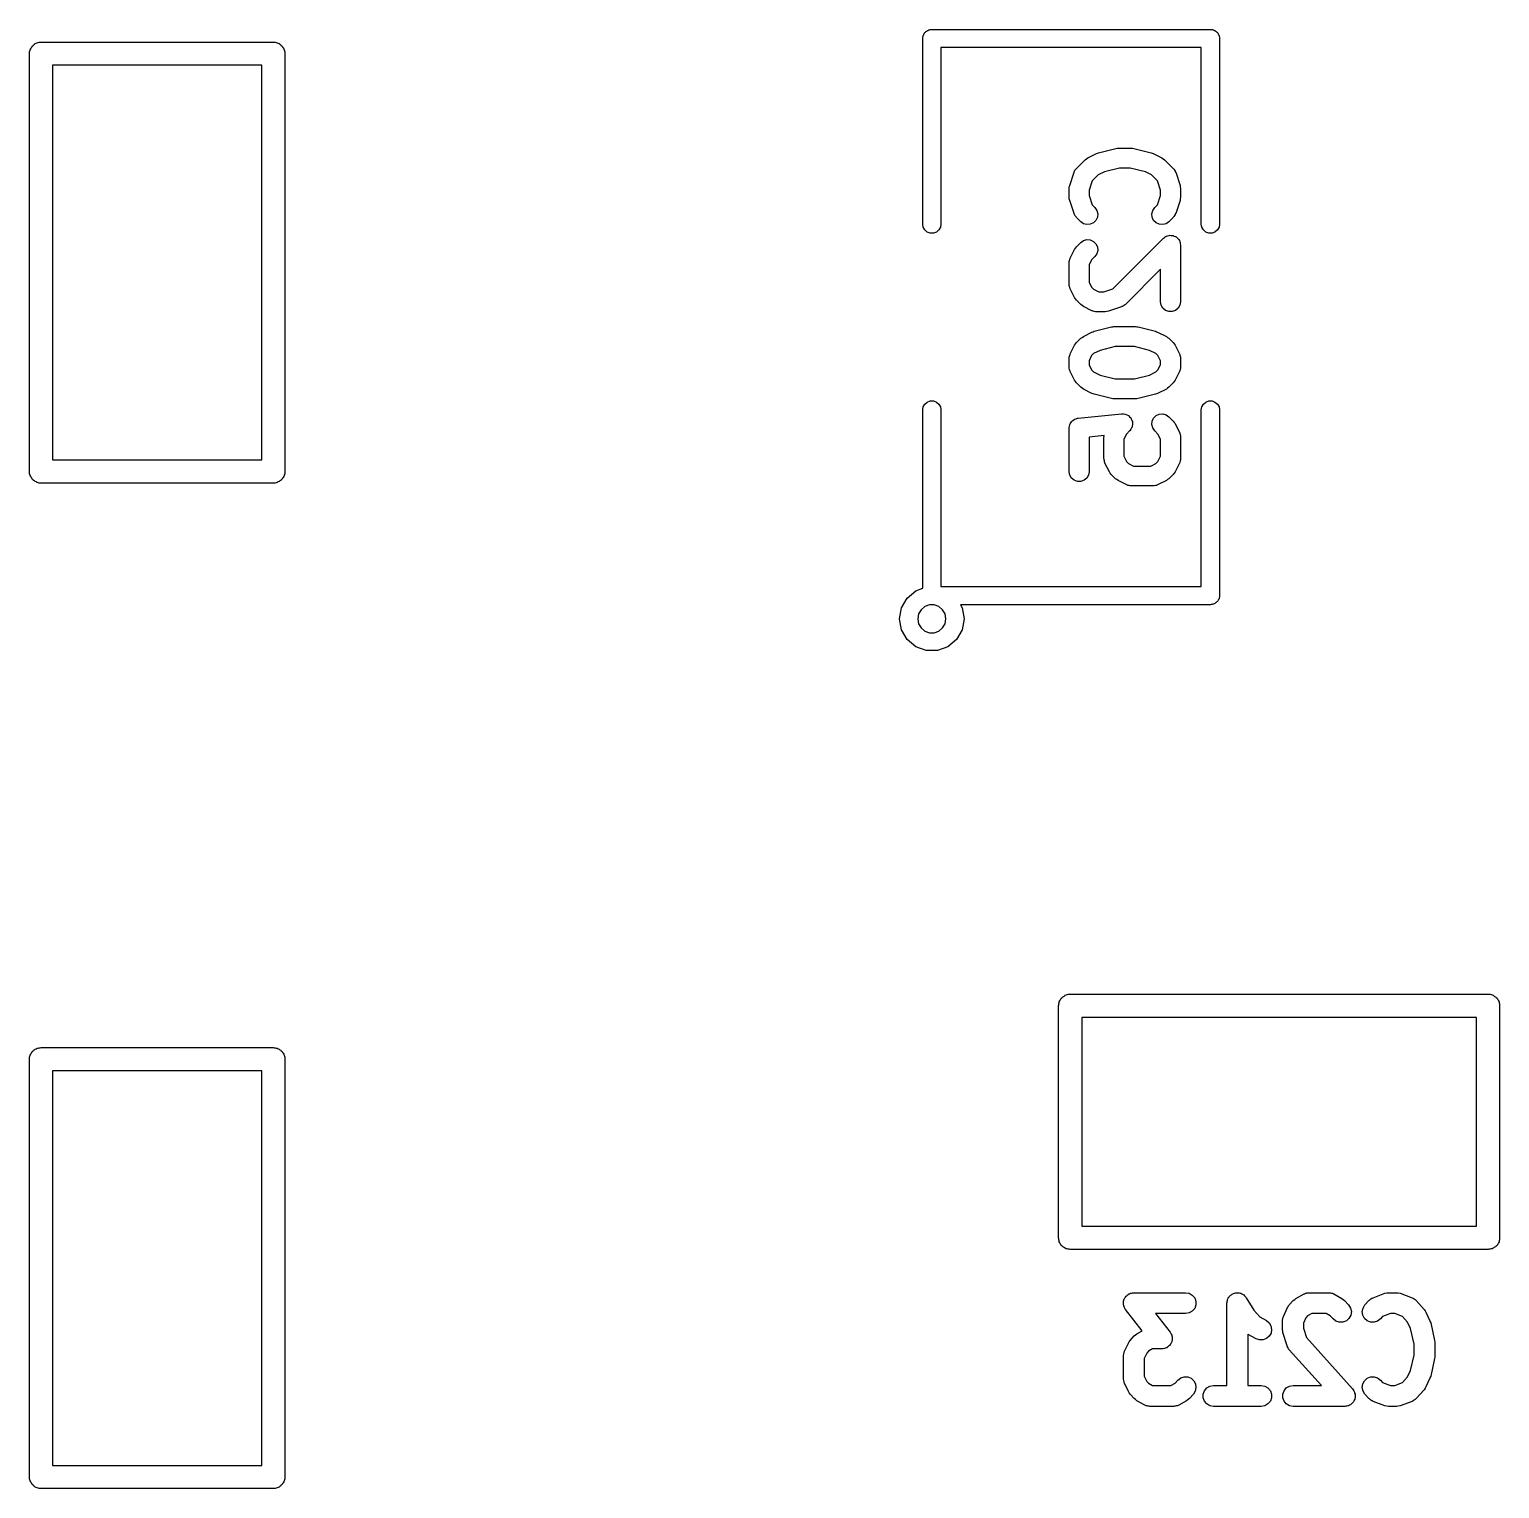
# Model space of a CAD drawing. Extents: x 103 to 139.4, y -103.3 to -91.2.
# Drawn here: x 109.8 to 117.84, y -99.21 to -91.22 of the extents above; entities that cross this region are included whole.
import ezdxf

# ---------------------------------------------------------------- set-up
doc = ezdxf.new("R2010")
doc.units = 0
doc.header["$MEASUREMENT"] = 0
doc.layers.add('BLACK', color=7, linetype='CONTINUOUS')

msp = doc.modelspace()

# ---------------------------------------------------------------- linework, layer by layer
at = {"layer": 'Black'}
for p, q in [((114.688, -91.2735), (114.689, -91.2692)), ((114.688, -92.2895), (114.688, -91.2735)), ((114.689, -91.2649), (114.691, -91.2608)), ((114.689, -91.2692), (114.689, -91.2649)), ((114.691, -91.2566), (114.694, -91.2528)), ((114.691, -91.2608), (114.691, -91.2566)), ((114.694, -91.2528), (114.695, -91.2487)), ((114.695, -91.2487), (114.698, -91.2454)), ((114.698, -91.2454), (114.7, -91.2417)), ((114.7, -91.2417), (114.703, -91.2389)), ((114.703, -91.2389), (114.706, -91.2356)), ((114.706, -91.2356), (114.71, -91.2334)), ((114.71, -91.2334), (114.713, -91.2306)), ((114.713, -91.2306), (114.717, -91.2291)), ((114.717, -91.2291), (114.721, -91.227)), ((114.721, -91.227), (114.725, -91.2262)), ((114.725, -91.2262), (114.729, -91.2247)), ((114.729, -91.2247), (114.734, -91.2247)), ((114.734, -91.2247), (114.738, -91.224)), ((114.738, -91.224), (116.262, -91.224)), ((116.262, -91.224), (116.266, -91.2247)), ((116.266, -91.2247), (116.271, -91.2247)), ((116.271, -91.2247), (116.275, -91.2262)), ((116.275, -91.2262), (116.279, -91.227)), ((116.279, -91.227), (116.283, -91.2291)), ((116.283, -91.2291), (116.287, -91.2306)), ((116.287, -91.2306), (116.29, -91.2334)), ((116.29, -91.2334), (116.294, -91.2356)), ((116.294, -91.2356), (116.297, -91.2389)), ((116.297, -91.2389), (116.3, -91.2417)), ((116.3, -91.2417), (116.302, -91.2454)), ((116.302, -91.2454), (116.305, -91.2487)), ((116.305, -91.2487), (116.306, -91.2528)), ((116.306, -91.2528), (116.309, -91.2566)), ((116.309, -91.2566), (116.309, -91.2608)), ((116.309, -91.2608), (116.311, -91.2649)), ((116.311, -91.2649), (116.311, -91.2692)), ((116.311, -91.2692), (116.312, -91.2735)), ((116.312, -91.2735), (116.312, -92.2895)), ((109.801, -91.357), (109.802, -91.3515)), ((109.801, -93.643), (109.801, -91.357)), ((109.802, -91.346), (109.804, -91.3408)), ((109.802, -91.3515), (109.802, -91.346)), ((109.804, -91.3408), (109.805, -91.3353)), ((109.805, -91.3353), (109.808, -91.3305)), ((109.808, -91.3305), (109.81, -91.3252)), ((109.81, -91.3252), (109.814, -91.321)), ((109.814, -91.321), (109.816, -91.3162)), ((109.816, -91.3162), (109.821, -91.3126)), ((109.821, -91.3126), (109.824, -91.3084)), ((109.824, -91.3084), (109.829, -91.3056)), ((109.829, -91.3056), (109.833, -91.302)), ((109.833, -91.302), (109.838, -91.3001)), ((109.838, -91.3001), (109.843, -91.2973)), ((109.843, -91.2973), (109.849, -91.2964)), ((109.849, -91.2964), (109.854, -91.2945)), ((109.854, -91.2945), (109.86, -91.2945)), ((109.86, -91.2945), (109.865, -91.2935)), ((109.865, -91.2935), (111.135, -91.2935)), ((111.135, -91.2935), (111.14, -91.2945)), ((111.14, -91.2945), (111.146, -91.2945)), ((111.146, -91.2945), (111.151, -91.2964)), ((111.151, -91.2964), (111.157, -91.2973)), ((111.157, -91.2973), (111.162, -91.3001)), ((111.162, -91.3001), (111.167, -91.302)), ((111.167, -91.302), (111.171, -91.3056)), ((111.171, -91.3056), (111.176, -91.3084)), ((111.176, -91.3084), (111.179, -91.3126)), ((111.179, -91.3126), (111.184, -91.3162)), ((111.184, -91.3162), (111.186, -91.321)), ((111.186, -91.321), (111.19, -91.3252)), ((111.19, -91.3252), (111.192, -91.3305)), ((111.192, -91.3305), (111.195, -91.3353)), ((111.195, -91.3353), (111.196, -91.3408)), ((111.196, -91.3408), (111.198, -91.346)), ((111.198, -91.346), (111.198, -91.3515)), ((111.198, -91.3515), (111.198, -91.357)), ((111.198, -91.357), (111.198, -93.643)), ((116.212, -91.323), (114.788, -91.323)), ((114.788, -91.323), (114.788, -92.2895)), ((116.212, -92.2895), (116.212, -91.323)), ((109.928, -91.4205), (109.928, -93.5795)), ((111.072, -91.4205), (109.928, -91.4205)), ((111.072, -93.5795), (111.072, -91.4205)), ((115.584, -91.9318), (115.591, -91.9266)), ((115.591, -91.9266), (115.638, -91.9028)), ((115.638, -91.9028), (115.644, -91.9011)), ((115.644, -91.9011), (115.649, -91.8986)), ((115.649, -91.8986), (115.745, -91.8748)), ((115.745, -91.8748), (115.751, -91.8743)), ((115.751, -91.8743), (115.758, -91.8732)), ((115.758, -91.8732), (115.829, -91.8732)), ((115.829, -91.8732), (115.836, -91.8743)), ((115.836, -91.8743), (115.843, -91.8748)), ((115.843, -91.8748), (115.938, -91.8986)), ((115.938, -91.8986), (115.943, -91.9011)), ((115.943, -91.9011), (115.949, -91.9028)), ((115.949, -91.9028), (115.997, -91.9266)), ((115.997, -91.9266), (116.004, -91.9318)), ((115.492, -92.0773), (115.516, -92.0058)), ((115.516, -92.0058), (115.517, -92.0031)), ((115.517, -92.0031), (115.518, -92)), ((115.518, -92), (115.521, -91.9948)), ((115.521, -91.9948), (115.525, -91.9892)), ((115.525, -91.9892), (115.527, -91.9871)), ((115.527, -91.9871), (115.529, -91.9845)), ((115.529, -91.9845), (115.576, -91.9368)), ((115.576, -91.9368), (115.584, -91.9318)), ((115.682, -92.0031), (115.647, -92.0203)), ((115.765, -91.9824), (115.682, -92.0031)), ((115.823, -91.9824), (115.765, -91.9824)), ((115.906, -92.0031), (115.823, -91.9824)), ((115.94, -92.0203), (115.906, -92.0031)), ((116.004, -91.9318), (116.011, -91.9368)), ((116.011, -91.9368), (116.059, -91.9845)), ((116.059, -91.9845), (116.06, -91.9871)), ((116.06, -91.9871), (116.063, -91.9892)), ((116.063, -91.9892), (116.066, -91.9948)), ((116.066, -91.9948), (116.07, -92)), ((116.07, -92), (116.07, -92.0031)), ((116.07, -92.0031), (116.072, -92.0058)), ((116.072, -92.0058), (116.096, -92.0773)), ((115.489, -92.0946), (115.49, -92.086)), ((115.49, -92.086), (115.492, -92.0773)), ((115.615, -92.0526), (115.598, -92.1034)), ((115.647, -92.0203), (115.615, -92.0526)), ((115.972, -92.0526), (115.94, -92.0203)), ((115.989, -92.1034), (115.972, -92.0526)), ((116.096, -92.0773), (116.097, -92.086)), ((116.097, -92.086), (116.098, -92.0946)), ((115.489, -92.1422), (115.489, -92.0946)), ((115.49, -92.1508), (115.489, -92.1422)), ((115.492, -92.1595), (115.49, -92.1508)), ((115.516, -92.231), (115.492, -92.1595)), ((115.598, -92.1034), (115.598, -92.1334)), ((115.598, -92.1334), (115.615, -92.1842)), ((115.972, -92.1842), (115.989, -92.1334)), ((115.989, -92.1334), (115.989, -92.1034)), ((116.096, -92.1595), (116.072, -92.231)), ((116.097, -92.1509), (116.096, -92.1595)), ((116.098, -92.1422), (116.097, -92.1509)), ((116.098, -92.0946), (116.098, -92.1422)), ((115.517, -92.2338), (115.516, -92.231)), ((115.518, -92.2368), (115.517, -92.2338)), ((115.521, -92.242), (115.518, -92.2368)), ((115.525, -92.2477), (115.521, -92.242)), ((115.527, -92.2498), (115.525, -92.2477)), ((115.529, -92.2523), (115.527, -92.2498)), ((115.553, -92.2762), (115.529, -92.2523)), ((115.615, -92.1842), (115.63, -92.1989)), ((115.63, -92.1989), (115.641, -92.2145)), ((115.644, -92.2517), (115.636, -92.2689)), ((115.641, -92.2145), (115.646, -92.2328)), ((115.646, -92.2328), (115.644, -92.2517)), ((115.942, -92.2328), (115.947, -92.2145)), ((115.943, -92.2517), (115.942, -92.2328)), ((115.951, -92.2689), (115.943, -92.2517)), ((115.947, -92.2145), (115.958, -92.1989)), ((115.958, -92.1989), (115.972, -92.1842)), ((116.059, -92.2523), (116.035, -92.2762)), ((116.06, -92.2498), (116.059, -92.2523)), ((116.063, -92.2477), (116.06, -92.2498)), ((116.066, -92.242), (116.063, -92.2477)), ((116.07, -92.2368), (116.066, -92.242)), ((116.072, -92.231), (116.07, -92.2338)), ((116.07, -92.2338), (116.07, -92.2368)), ((114.691, -92.3064), (114.688, -92.2895)), ((114.7, -92.3213), (114.691, -92.3064)), ((114.713, -92.3324), (114.7, -92.3213)), ((114.729, -92.3383), (114.713, -92.3324)), ((114.763, -92.3324), (114.747, -92.3383)), ((114.776, -92.3213), (114.763, -92.3324)), ((114.785, -92.3064), (114.776, -92.3213)), ((114.788, -92.2895), (114.785, -92.3064)), ((115.568, -92.287), (115.553, -92.2762)), ((115.586, -92.292), (115.568, -92.287)), ((115.605, -92.2903), (115.586, -92.292)), ((115.622, -92.2823), (115.605, -92.2903)), ((115.636, -92.2689), (115.622, -92.2823)), ((115.965, -92.2823), (115.951, -92.2689)), ((115.982, -92.2903), (115.965, -92.2823)), ((116.001, -92.292), (115.982, -92.2903)), ((116.019, -92.287), (116.001, -92.292)), ((116.035, -92.2762), (116.019, -92.287)), ((116.215, -92.3064), (116.212, -92.2895)), ((116.224, -92.3213), (116.215, -92.3064)), ((116.237, -92.3324), (116.224, -92.3213)), ((116.253, -92.3383), (116.237, -92.3324)), ((116.287, -92.3324), (116.271, -92.3383)), ((116.3, -92.3213), (116.287, -92.3324)), ((116.309, -92.3064), (116.3, -92.3213)), ((116.312, -92.2895), (116.309, -92.3064)), ((114.747, -92.3383), (114.729, -92.3383)), ((115.524, -92.4205), (115.529, -92.4134)), ((115.529, -92.4134), (115.553, -92.3896)), ((115.553, -92.3896), (115.568, -92.3787)), ((115.568, -92.3787), (115.586, -92.3738)), ((115.586, -92.3738), (115.605, -92.3754)), ((115.605, -92.3754), (115.622, -92.3834)), ((115.622, -92.3834), (115.636, -92.3968)), ((115.636, -92.3968), (115.644, -92.414)), ((115.644, -92.414), (115.646, -92.4329)), ((115.728, -92.6425), (116.005, -92.3657)), ((116.005, -92.3657), (116.011, -92.3616)), ((116.011, -92.3616), (116.017, -92.3571)), ((116.017, -92.3571), (116.019, -92.3562)), ((116.019, -92.3562), (116.021, -92.3549)), ((116.021, -92.3549), (116.028, -92.353)), ((116.028, -92.353), (116.034, -92.3506)), ((116.034, -92.3506), (116.037, -92.3506)), ((116.037, -92.3506), (116.039, -92.3499)), ((116.039, -92.3499), (116.046, -92.3506)), ((116.046, -92.3506), (116.053, -92.3506)), ((116.053, -92.3506), (116.056, -92.3514)), ((116.056, -92.3514), (116.058, -92.3516)), ((116.058, -92.3516), (116.064, -92.3546)), ((116.064, -92.3546), (116.071, -92.3571)), ((116.071, -92.3571), (116.073, -92.3586)), ((116.073, -92.3586), (116.075, -92.3596)), ((116.075, -92.3596), (116.08, -92.3646)), ((116.08, -92.3646), (116.086, -92.3692)), ((116.086, -92.3692), (116.087, -92.3713)), ((116.087, -92.3713), (116.089, -92.373)), ((116.089, -92.373), (116.092, -92.3795)), ((116.092, -92.3795), (116.095, -92.3857)), ((116.095, -92.3857), (116.096, -92.388)), ((116.096, -92.388), (116.097, -92.3902)), ((116.097, -92.3902), (116.097, -92.3973)), ((116.097, -92.3973), (116.098, -92.4043)), ((116.098, -92.4043), (116.098, -92.7141)), ((116.271, -92.3383), (116.253, -92.3383)), ((115.489, -92.4934), (115.491, -92.4873)), ((115.489, -92.4966), (115.489, -92.4934)), ((115.491, -92.4873), (115.492, -92.481)), ((115.492, -92.481), (115.494, -92.4782)), ((115.494, -92.4782), (115.495, -92.4752)), ((115.495, -92.4752), (115.518, -92.4276)), ((115.518, -92.4276), (115.524, -92.4205)), ((115.612, -92.4843), (115.598, -92.5125)), ((115.63, -92.4668), (115.612, -92.4843)), ((115.641, -92.4513), (115.63, -92.4668)), ((115.646, -92.4329), (115.641, -92.4513)), ((115.489, -92.4997), (115.489, -92.4966)), ((115.489, -92.6188), (115.489, -92.4997)), ((115.598, -92.5125), (115.598, -92.6059)), ((115.989, -92.5362), (115.797, -92.7289)), ((115.989, -92.7141), (115.989, -92.5362)), ((115.489, -92.6219), (115.489, -92.6188)), ((115.489, -92.625), (115.489, -92.6219)), ((115.491, -92.6312), (115.489, -92.625)), ((115.492, -92.6375), (115.491, -92.6312)), ((115.494, -92.6402), (115.492, -92.6375)), ((115.495, -92.6432), (115.494, -92.6402)), ((115.518, -92.6909), (115.495, -92.6432)), ((115.598, -92.6059), (115.612, -92.6341)), ((115.612, -92.6341), (115.623, -92.6454)), ((115.623, -92.6454), (115.652, -92.6595)), ((115.678, -92.6595), (115.728, -92.6425)), ((115.524, -92.6979), (115.518, -92.6909)), ((115.529, -92.7051), (115.524, -92.6979)), ((115.553, -92.7289), (115.529, -92.7051)), ((115.56, -92.7339), (115.553, -92.7289)), ((115.567, -92.7391), (115.56, -92.7339)), ((115.652, -92.6595), (115.678, -92.6595)), ((115.792, -92.7331), (115.786, -92.7361)), ((115.794, -92.7307), (115.792, -92.7331)), ((115.797, -92.7289), (115.794, -92.7307)), ((115.993, -92.7328), (115.989, -92.7141)), ((116.002, -92.7492), (115.993, -92.7328)), ((116.095, -92.7328), (116.086, -92.7492)), ((116.098, -92.7141), (116.095, -92.7328)), ((115.614, -92.7629), (115.567, -92.7391)), ((115.617, -92.7638), (115.614, -92.7629)), ((115.62, -92.7654), (115.617, -92.7638)), ((115.626, -92.7665), (115.62, -92.7654)), ((115.633, -92.7684), (115.626, -92.7665)), ((115.636, -92.7682), (115.633, -92.7684)), ((115.639, -92.7687), (115.636, -92.7682)), ((115.686, -92.7687), (115.639, -92.7687)), ((115.695, -92.7672), (115.686, -92.7687)), ((115.704, -92.7659), (115.695, -92.7672)), ((115.775, -92.7421), (115.704, -92.7659)), ((115.778, -92.7406), (115.775, -92.7421)), ((115.781, -92.7398), (115.778, -92.7406)), ((115.786, -92.7361), (115.781, -92.7398)), ((116.017, -92.7614), (116.002, -92.7492)), ((116.034, -92.7679), (116.017, -92.7614)), ((116.053, -92.7679), (116.034, -92.7679)), ((116.071, -92.7614), (116.053, -92.7679)), ((116.086, -92.7492), (116.071, -92.7614)), ((115.567, -92.9035), (115.614, -92.8797)), ((115.614, -92.8797), (115.62, -92.878)), ((115.62, -92.878), (115.626, -92.8756)), ((115.626, -92.8756), (115.721, -92.8517)), ((115.721, -92.8517), (115.728, -92.8513)), ((115.728, -92.8513), (115.734, -92.8501)), ((115.734, -92.8501), (115.853, -92.8501)), ((115.853, -92.8501), (115.86, -92.8513)), ((115.86, -92.8513), (115.866, -92.8517)), ((115.866, -92.8517), (115.962, -92.8756)), ((115.962, -92.8756), (115.967, -92.878)), ((115.967, -92.878), (115.973, -92.8797)), ((115.973, -92.8797), (116.021, -92.9035)), ((115.495, -92.9994), (115.518, -92.9518)), ((115.518, -92.9518), (115.524, -92.9447)), ((115.524, -92.9447), (115.529, -92.9376)), ((115.529, -92.9376), (115.553, -92.9138)), ((115.553, -92.9138), (115.56, -92.9087)), ((115.56, -92.9087), (115.567, -92.9035)), ((115.741, -92.9593), (115.658, -92.9801)), ((115.847, -92.9593), (115.741, -92.9593)), ((115.929, -92.9801), (115.847, -92.9593)), ((116.021, -92.9035), (116.028, -92.9088)), ((116.028, -92.9088), (116.035, -92.9138)), ((116.035, -92.9138), (116.059, -92.9376)), ((116.059, -92.9376), (116.064, -92.9447)), ((116.064, -92.9447), (116.069, -92.9518)), ((116.069, -92.9518), (116.093, -92.9994)), ((115.489, -93.0176), (115.491, -93.0115)), ((115.489, -93.0208), (115.489, -93.0176)), ((115.489, -93.0239), (115.489, -93.0208)), ((115.489, -93.0715), (115.489, -93.0239)), ((115.491, -93.0115), (115.492, -93.0052)), ((115.492, -93.0052), (115.494, -93.0025)), ((115.494, -93.0025), (115.495, -92.9994)), ((115.612, -93.0086), (115.598, -93.0368)), ((115.598, -93.0368), (115.598, -93.0586)), ((115.623, -92.9973), (115.612, -93.0086)), ((115.658, -92.9801), (115.623, -92.9973)), ((115.964, -92.9973), (115.929, -92.9801)), ((115.975, -93.0086), (115.964, -92.9973)), ((115.989, -93.0368), (115.975, -93.0086)), ((115.989, -93.0586), (115.989, -93.0368)), ((116.093, -92.9994), (116.094, -93.0025)), ((116.094, -93.0025), (116.095, -93.0052)), ((116.095, -93.0052), (116.096, -93.0115)), ((116.096, -93.0115), (116.098, -93.0176)), ((116.098, -93.0176), (116.098, -93.0208)), ((116.098, -93.0208), (116.098, -93.0239)), ((116.098, -93.0239), (116.098, -93.0715)), ((115.489, -93.0746), (115.489, -93.0715)), ((115.489, -93.0778), (115.489, -93.0746)), ((115.491, -93.0839), (115.489, -93.0778)), ((115.492, -93.0902), (115.491, -93.0839)), ((115.494, -93.0929), (115.492, -93.0902)), ((115.495, -93.0959), (115.494, -93.0929)), ((115.518, -93.1436), (115.495, -93.0959)), ((115.598, -93.0586), (115.612, -93.0868)), ((115.612, -93.0868), (115.623, -93.0981)), ((115.623, -93.0981), (115.658, -93.1153)), ((115.658, -93.1153), (115.741, -93.136)), ((115.741, -93.136), (115.847, -93.136)), ((115.847, -93.136), (115.929, -93.1153)), ((115.929, -93.1153), (115.964, -93.0981)), ((115.964, -93.0981), (115.975, -93.0868)), ((115.975, -93.0868), (115.989, -93.0586)), ((116.093, -93.0959), (116.069, -93.1436)), ((116.094, -93.0929), (116.093, -93.0959)), ((116.095, -93.0902), (116.094, -93.0929)), ((116.096, -93.0839), (116.095, -93.0902)), ((116.098, -93.0778), (116.096, -93.0839)), ((116.098, -93.0715), (116.098, -93.0746)), ((116.098, -93.0746), (116.098, -93.0778)), ((115.524, -93.1506), (115.518, -93.1436)), ((115.529, -93.1578), (115.524, -93.1506)), ((115.553, -93.1816), (115.529, -93.1578)), ((115.56, -93.1866), (115.553, -93.1816)), ((115.567, -93.1918), (115.56, -93.1866)), ((115.614, -93.2157), (115.567, -93.1918)), ((115.62, -93.2174), (115.614, -93.2157)), ((115.626, -93.2198), (115.62, -93.2174)), ((115.967, -93.2174), (115.962, -93.2198)), ((115.973, -93.2157), (115.967, -93.2174)), ((116.021, -93.1918), (115.973, -93.2157)), ((116.028, -93.1866), (116.021, -93.1918)), ((116.035, -93.1816), (116.028, -93.1866)), ((116.059, -93.1578), (116.035, -93.1816)), ((116.064, -93.1506), (116.059, -93.1578)), ((116.069, -93.1436), (116.064, -93.1506)), ((114.688, -93.3055), (114.691, -93.2886)), ((114.691, -93.2886), (114.7, -93.2737)), ((114.7, -93.2737), (114.713, -93.2626)), ((114.713, -93.2626), (114.729, -93.2567)), ((114.729, -93.2567), (114.747, -93.2567)), ((114.747, -93.2567), (114.763, -93.2626)), ((114.763, -93.2626), (114.776, -93.2737)), ((114.776, -93.2737), (114.785, -93.2886)), ((114.785, -93.2886), (114.788, -93.3055)), ((115.721, -93.2436), (115.626, -93.2198)), ((115.728, -93.2441), (115.721, -93.2436)), ((115.734, -93.2453), (115.728, -93.2441)), ((115.853, -93.2453), (115.734, -93.2453)), ((115.86, -93.2441), (115.853, -93.2453)), ((115.866, -93.2436), (115.86, -93.2441)), ((115.962, -93.2198), (115.866, -93.2436)), ((116.212, -93.3055), (116.215, -93.2886)), ((116.215, -93.2886), (116.224, -93.2737)), ((116.224, -93.2737), (116.237, -93.2626)), ((116.237, -93.2626), (116.253, -93.2567)), ((116.253, -93.2567), (116.271, -93.2567)), ((116.271, -93.2567), (116.287, -93.2626)), ((116.287, -93.2626), (116.3, -93.2737)), ((116.3, -93.2737), (116.309, -93.2886)), ((116.309, -93.2886), (116.312, -93.3055)), ((114.688, -94.2815), (114.688, -93.3055)), ((114.788, -93.3055), (114.788, -94.272)), ((115.494, -93.3826), (115.498, -93.3765)), ((115.498, -93.3765), (115.502, -93.37)), ((115.502, -93.37), (115.503, -93.3687)), ((115.503, -93.3687), (115.504, -93.367)), ((115.504, -93.367), (115.51, -93.3626)), ((115.51, -93.3626), (115.516, -93.3578)), ((115.516, -93.3578), (115.518, -93.3571)), ((115.518, -93.3571), (115.52, -93.3559)), ((115.52, -93.3559), (115.527, -93.3539)), ((115.527, -93.3539), (115.534, -93.3513)), ((115.534, -93.3513), (115.536, -93.3513)), ((115.536, -93.3513), (115.538, -93.3508)), ((115.538, -93.3508), (115.776, -93.3269)), ((115.776, -93.3269), (115.777, -93.327)), ((115.777, -93.327), (115.777, -93.3269)), ((115.777, -93.3269), (115.786, -93.3277)), ((115.786, -93.3277), (115.795, -93.3284)), ((115.795, -93.3284), (115.796, -93.3285)), ((115.796, -93.3285), (115.796, -93.3285)), ((115.796, -93.3285), (115.804, -93.3324)), ((115.804, -93.3324), (115.813, -93.3362)), ((115.813, -93.3362), (115.813, -93.3364)), ((115.813, -93.3364), (115.813, -93.3365)), ((115.813, -93.3365), (115.82, -93.343)), ((115.82, -93.343), (115.826, -93.3494)), ((115.826, -93.3494), (115.826, -93.3497)), ((115.826, -93.3497), (115.826, -93.35)), ((115.826, -93.35), (115.83, -93.3583)), ((115.83, -93.3583), (115.834, -93.3665)), ((115.834, -93.3665), (115.834, -93.3668)), ((115.834, -93.3668), (115.835, -93.3671)), ((115.835, -93.3671), (115.835, -93.3764)), ((115.835, -93.3764), (115.836, -93.3854)), ((115.942, -93.386), (115.943, -93.3671)), ((115.943, -93.3671), (115.951, -93.35)), ((115.951, -93.35), (115.965, -93.3365)), ((115.965, -93.3365), (115.982, -93.3285)), ((115.982, -93.3285), (116.001, -93.3269)), ((116.001, -93.3269), (116.019, -93.3318)), ((116.019, -93.3318), (116.035, -93.3427)), ((116.035, -93.3427), (116.059, -93.3665)), ((116.059, -93.3665), (116.064, -93.3736)), ((116.064, -93.3736), (116.069, -93.3807)), ((116.212, -94.272), (116.212, -93.3055)), ((116.312, -93.3055), (116.312, -94.3215)), ((115.489, -93.401), (115.491, -93.3938)), ((115.489, -93.4031), (115.489, -93.401)), ((115.489, -93.4051), (115.489, -93.4031)), ((115.489, -93.6434), (115.489, -93.4051)), ((115.491, -93.3938), (115.492, -93.3864)), ((115.492, -93.3864), (115.493, -93.3846)), ((115.493, -93.3846), (115.494, -93.3826)), ((115.68, -93.4463), (115.598, -93.4545)), ((115.598, -93.4545), (115.598, -93.6434)), ((115.679, -93.4528), (115.68, -93.4497)), ((115.679, -93.5719), (115.679, -93.4528)), ((115.68, -93.4465), (115.68, -93.4463)), ((115.68, -93.4497), (115.68, -93.4465)), ((115.803, -93.4375), (115.789, -93.4656)), ((115.82, -93.4199), (115.803, -93.4375)), ((115.821, -93.4196), (115.82, -93.4199)), ((115.826, -93.4118), (115.821, -93.4194)), ((115.821, -93.4194), (115.821, -93.4196)), ((115.831, -93.4044), (115.826, -93.4118)), ((115.832, -93.4037), (115.831, -93.404)), ((115.831, -93.404), (115.831, -93.4044)), ((115.834, -93.3949), (115.832, -93.4037)), ((115.836, -93.386), (115.834, -93.3949)), ((115.836, -93.3854), (115.836, -93.3857)), ((115.836, -93.3857), (115.836, -93.386)), ((115.947, -93.4044), (115.942, -93.386)), ((115.958, -93.4199), (115.947, -93.4044)), ((115.975, -93.4375), (115.958, -93.4199)), ((115.989, -93.4657), (115.975, -93.4375)), ((116.069, -93.3807), (116.093, -93.4283)), ((116.093, -93.4283), (116.094, -93.4314)), ((116.094, -93.4314), (116.095, -93.4341)), ((116.095, -93.4341), (116.096, -93.4404)), ((116.096, -93.4404), (116.098, -93.4465)), ((116.098, -93.4465), (116.098, -93.4497)), ((116.098, -93.4497), (116.098, -93.4528)), ((116.098, -93.4528), (116.098, -93.5719)), ((115.789, -93.4656), (115.789, -93.559)), ((115.989, -93.559), (115.989, -93.4657)), ((109.928, -93.5795), (111.072, -93.5795)), ((115.68, -93.575), (115.679, -93.5719)), ((115.68, -93.5781), (115.68, -93.575)), ((115.682, -93.5843), (115.68, -93.5781)), ((115.683, -93.5906), (115.682, -93.5843)), ((115.684, -93.5933), (115.683, -93.5906)), ((115.685, -93.5963), (115.684, -93.5933)), ((115.709, -93.644), (115.685, -93.5963)), ((115.789, -93.559), (115.803, -93.5872)), ((115.803, -93.5872), (115.814, -93.5985)), ((115.814, -93.5985), (115.842, -93.6126)), ((115.842, -93.6126), (115.936, -93.6126)), ((115.936, -93.6126), (115.964, -93.5985)), ((115.964, -93.5985), (115.975, -93.5872)), ((115.975, -93.5872), (115.989, -93.559)), ((116.093, -93.5963), (116.069, -93.644)), ((116.094, -93.5933), (116.093, -93.5963)), ((116.095, -93.5906), (116.094, -93.5933)), ((116.096, -93.5843), (116.095, -93.5906)), ((116.098, -93.5781), (116.096, -93.5843)), ((116.098, -93.5719), (116.098, -93.575)), ((116.098, -93.575), (116.098, -93.5781)), ((109.802, -93.6485), (109.801, -93.643)), ((109.802, -93.654), (109.802, -93.6485)), ((109.804, -93.6592), (109.802, -93.654)), ((109.805, -93.6647), (109.804, -93.6592)), ((109.808, -93.6695), (109.805, -93.6647)), ((109.81, -93.6747), (109.808, -93.6695)), ((109.814, -93.679), (109.81, -93.6747)), ((109.816, -93.6838), (109.814, -93.679)), ((109.821, -93.6874), (109.816, -93.6838)), ((109.824, -93.6916), (109.821, -93.6874)), ((109.829, -93.6944), (109.824, -93.6916)), ((109.833, -93.698), (109.829, -93.6944)), ((109.838, -93.6999), (109.833, -93.698)), ((109.843, -93.7027), (109.838, -93.6999)), ((111.162, -93.6999), (111.157, -93.7027)), ((111.167, -93.698), (111.162, -93.6999)), ((111.171, -93.6944), (111.167, -93.698)), ((111.176, -93.6916), (111.171, -93.6944)), ((111.179, -93.6874), (111.176, -93.6916)), ((111.184, -93.6838), (111.179, -93.6874)), ((111.186, -93.679), (111.184, -93.6838)), ((111.19, -93.6747), (111.186, -93.679)), ((111.192, -93.6695), (111.19, -93.6747)), ((111.195, -93.6647), (111.192, -93.6695)), ((111.196, -93.6592), (111.195, -93.6647)), ((111.198, -93.654), (111.196, -93.6592)), ((111.198, -93.643), (111.198, -93.6485)), ((111.198, -93.6485), (111.198, -93.654)), ((115.492, -93.6621), (115.489, -93.6434)), ((115.502, -93.6785), (115.492, -93.6621)), ((115.516, -93.6907), (115.502, -93.6785)), ((115.534, -93.6972), (115.516, -93.6907)), ((115.553, -93.6972), (115.534, -93.6972)), ((115.571, -93.6907), (115.553, -93.6972)), ((115.585, -93.6785), (115.571, -93.6907)), ((115.595, -93.6621), (115.585, -93.6785)), ((115.598, -93.6434), (115.595, -93.6621)), ((115.714, -93.651), (115.709, -93.644)), ((115.719, -93.6582), (115.714, -93.651)), ((115.743, -93.682), (115.719, -93.6582)), ((115.75, -93.687), (115.743, -93.682)), ((115.757, -93.6922), (115.75, -93.687)), ((115.805, -93.7161), (115.757, -93.6922)), ((116.021, -93.6922), (115.973, -93.7161)), ((116.028, -93.687), (116.021, -93.6922)), ((116.035, -93.682), (116.028, -93.687)), ((116.059, -93.6582), (116.035, -93.682)), ((116.064, -93.651), (116.059, -93.6582)), ((116.069, -93.644), (116.064, -93.651)), ((109.849, -93.7036), (109.843, -93.7027)), ((109.854, -93.7055), (109.849, -93.7036)), ((109.86, -93.7055), (109.854, -93.7055)), ((109.865, -93.7065), (109.86, -93.7055)), ((111.135, -93.7065), (109.865, -93.7065)), ((111.14, -93.7055), (111.135, -93.7065)), ((111.146, -93.7055), (111.14, -93.7055)), ((111.151, -93.7036), (111.146, -93.7055)), ((111.157, -93.7027), (111.151, -93.7036)), ((115.808, -93.7169), (115.805, -93.7161)), ((115.811, -93.7185), (115.808, -93.7169)), ((115.817, -93.7196), (115.811, -93.7185)), ((115.823, -93.7215), (115.817, -93.7196)), ((115.826, -93.7213), (115.823, -93.7215)), ((115.829, -93.7218), (115.826, -93.7213)), ((115.949, -93.7218), (115.829, -93.7218)), ((115.952, -93.7213), (115.949, -93.7218)), ((115.955, -93.7215), (115.952, -93.7213)), ((115.961, -93.7196), (115.955, -93.7215)), ((115.967, -93.7185), (115.961, -93.7196)), ((115.97, -93.7169), (115.967, -93.7185)), ((115.973, -93.7161), (115.97, -93.7169)), ((114.572, -94.3881), (114.603, -94.335)), ((114.603, -94.335), (114.65, -94.2956)), ((114.65, -94.2956), (114.688, -94.2815)), ((114.788, -94.272), (116.212, -94.272)), ((116.306, -94.3422), (116.305, -94.3463)), ((116.309, -94.3384), (116.306, -94.3422)), ((116.311, -94.3301), (116.309, -94.3342)), ((116.309, -94.3342), (116.309, -94.3384)), ((116.312, -94.3215), (116.311, -94.3258)), ((116.311, -94.3258), (116.311, -94.3301)), ((114.561, -94.4485), (114.572, -94.3881)), ((114.665, -94.422), (114.661, -94.4485)), ((114.679, -94.3987), (114.665, -94.422)), ((114.699, -94.3814), (114.679, -94.3987)), ((114.725, -94.3722), (114.699, -94.3814)), ((114.751, -94.3722), (114.725, -94.3722)), ((114.777, -94.3814), (114.751, -94.3722)), ((114.797, -94.3987), (114.777, -94.3814)), ((114.811, -94.422), (114.797, -94.3987)), ((114.815, -94.4485), (114.811, -94.422)), ((116.262, -94.371), (114.894, -94.371)), ((114.894, -94.371), (114.904, -94.3881)), ((114.904, -94.3881), (114.915, -94.4485)), ((116.266, -94.3703), (116.262, -94.371)), ((116.271, -94.3703), (116.266, -94.3703)), ((116.275, -94.3688), (116.271, -94.3703)), ((116.279, -94.368), (116.275, -94.3688)), ((116.283, -94.3659), (116.279, -94.368)), ((116.287, -94.3644), (116.283, -94.3659)), ((116.29, -94.3616), (116.287, -94.3644)), ((116.294, -94.3594), (116.29, -94.3616)), ((116.297, -94.3561), (116.294, -94.3594)), ((116.3, -94.3533), (116.297, -94.3561)), ((116.302, -94.3496), (116.3, -94.3533)), ((116.305, -94.3463), (116.302, -94.3496)), ((114.572, -94.5089), (114.561, -94.4485)), ((114.661, -94.4485), (114.665, -94.475)), ((114.665, -94.475), (114.679, -94.4983)), ((114.679, -94.4983), (114.699, -94.5156)), ((114.777, -94.5156), (114.797, -94.4983)), ((114.797, -94.4983), (114.811, -94.475)), ((114.811, -94.475), (114.815, -94.4485)), ((114.915, -94.4485), (114.904, -94.5089)), ((114.603, -94.562), (114.572, -94.5089)), ((114.65, -94.6014), (114.603, -94.562)), ((114.699, -94.5156), (114.725, -94.5248)), ((114.725, -94.5248), (114.751, -94.5248)), ((114.751, -94.5248), (114.777, -94.5156)), ((114.873, -94.562), (114.826, -94.6014)), ((114.904, -94.5089), (114.873, -94.562)), ((114.707, -94.6223), (114.65, -94.6014)), ((114.769, -94.6223), (114.707, -94.6223)), ((114.826, -94.6014), (114.769, -94.6223)), ((115.454, -96.5164), (115.459, -96.5136)), ((115.459, -96.5136), (115.463, -96.51)), ((115.463, -96.51), (115.468, -96.5081)), ((115.468, -96.5081), (115.473, -96.5053)), ((115.473, -96.5053), (115.479, -96.5044)), ((115.479, -96.5044), (115.484, -96.5025)), ((115.484, -96.5025), (115.49, -96.5025)), ((115.49, -96.5025), (115.495, -96.5015)), ((115.495, -96.5015), (117.781, -96.5015)), ((117.781, -96.5015), (117.786, -96.5025)), ((117.786, -96.5025), (117.792, -96.5025)), ((117.792, -96.5025), (117.797, -96.5044)), ((117.797, -96.5044), (117.803, -96.5053)), ((117.803, -96.5053), (117.808, -96.5081)), ((117.808, -96.5081), (117.813, -96.51)), ((117.813, -96.51), (117.817, -96.5136)), ((117.817, -96.5136), (117.822, -96.5164)), ((115.431, -96.565), (115.432, -96.5595)), ((115.431, -97.835), (115.431, -96.565)), ((115.432, -96.554), (115.434, -96.5488)), ((115.432, -96.5595), (115.432, -96.554)), ((115.434, -96.5488), (115.435, -96.5433)), ((115.435, -96.5433), (115.438, -96.5385)), ((115.438, -96.5385), (115.44, -96.5332)), ((115.44, -96.5332), (115.444, -96.529)), ((115.444, -96.529), (115.446, -96.5242)), ((115.446, -96.5242), (115.451, -96.5206)), ((115.451, -96.5206), (115.454, -96.5164)), ((117.822, -96.5164), (117.825, -96.5206)), ((117.825, -96.5206), (117.83, -96.5242)), ((117.83, -96.5242), (117.832, -96.529)), ((117.832, -96.529), (117.836, -96.5332)), ((117.836, -96.5332), (117.838, -96.5385)), ((117.838, -96.5385), (117.841, -96.5433)), ((117.841, -96.5433), (117.842, -96.5488)), ((117.842, -96.5488), (117.844, -96.554)), ((117.844, -96.554), (117.844, -96.5595)), ((117.844, -96.5595), (117.844, -96.565)), ((117.844, -96.565), (117.844, -97.835)), ((115.558, -96.6285), (115.558, -97.7715)), ((117.718, -96.6285), (115.558, -96.6285)), ((117.718, -97.7715), (117.718, -96.6285)), ((109.804, -96.8408), (109.805, -96.8353)), ((109.805, -96.8353), (109.808, -96.8305)), ((109.808, -96.8305), (109.81, -96.8252)), ((109.81, -96.8252), (109.814, -96.821)), ((109.814, -96.821), (109.816, -96.8162)), ((109.816, -96.8162), (109.821, -96.8126)), ((109.821, -96.8126), (109.824, -96.8084)), ((109.824, -96.8084), (109.829, -96.8056)), ((109.829, -96.8056), (109.833, -96.802)), ((109.833, -96.802), (109.838, -96.8001)), ((109.838, -96.8001), (109.843, -96.7973)), ((109.843, -96.7973), (109.849, -96.7964)), ((109.849, -96.7964), (109.854, -96.7945)), ((109.854, -96.7945), (109.86, -96.7945)), ((109.86, -96.7945), (109.865, -96.7935)), ((109.865, -96.7935), (111.135, -96.7935)), ((111.135, -96.7935), (111.14, -96.7945)), ((111.14, -96.7945), (111.146, -96.7945)), ((111.146, -96.7945), (111.151, -96.7964)), ((111.151, -96.7964), (111.157, -96.7973)), ((111.157, -96.7973), (111.162, -96.8001)), ((111.162, -96.8001), (111.167, -96.802)), ((111.167, -96.802), (111.171, -96.8056)), ((111.171, -96.8056), (111.176, -96.8084)), ((111.176, -96.8084), (111.179, -96.8126)), ((111.179, -96.8126), (111.184, -96.8162)), ((111.184, -96.8162), (111.186, -96.821)), ((111.186, -96.821), (111.19, -96.8252)), ((111.19, -96.8252), (111.192, -96.8305)), ((111.192, -96.8305), (111.195, -96.8353)), ((111.195, -96.8353), (111.196, -96.8408)), ((109.801, -96.857), (109.802, -96.8515)), ((109.801, -99.143), (109.801, -96.857)), ((109.802, -96.846), (109.804, -96.8408)), ((109.802, -96.8515), (109.802, -96.846)), ((111.196, -96.8408), (111.198, -96.846)), ((111.198, -96.846), (111.198, -96.8515)), ((111.198, -96.8515), (111.198, -96.857)), ((111.198, -96.857), (111.198, -99.143)), ((109.928, -96.9205), (109.928, -99.0795)), ((111.072, -96.9205), (109.928, -96.9205)), ((111.072, -99.0795), (111.072, -96.9205)), ((115.558, -97.7715), (117.718, -97.7715)), ((115.432, -97.8405), (115.431, -97.835)), ((115.432, -97.846), (115.432, -97.8405)), ((115.434, -97.8512), (115.432, -97.846)), ((115.435, -97.8567), (115.434, -97.8512)), ((115.438, -97.8615), (115.435, -97.8567)), ((115.44, -97.8667), (115.438, -97.8615)), ((115.444, -97.871), (115.44, -97.8667)), ((115.446, -97.8758), (115.444, -97.871)), ((115.451, -97.8794), (115.446, -97.8758)), ((115.454, -97.8836), (115.451, -97.8794)), ((117.825, -97.8794), (117.822, -97.8836)), ((117.83, -97.8758), (117.825, -97.8794)), ((117.832, -97.871), (117.83, -97.8758)), ((117.836, -97.8667), (117.832, -97.871)), ((117.838, -97.8615), (117.836, -97.8667)), ((117.841, -97.8567), (117.838, -97.8615)), ((117.842, -97.8512), (117.841, -97.8567)), ((117.844, -97.846), (117.842, -97.8512)), ((117.844, -97.835), (117.844, -97.8405)), ((117.844, -97.8405), (117.844, -97.846)), ((115.459, -97.8864), (115.454, -97.8836)), ((115.463, -97.89), (115.459, -97.8864)), ((115.468, -97.8919), (115.463, -97.89)), ((115.473, -97.8947), (115.468, -97.8919)), ((115.479, -97.8956), (115.473, -97.8947)), ((115.484, -97.8975), (115.479, -97.8956)), ((115.49, -97.8975), (115.484, -97.8975)), ((115.495, -97.8985), (115.49, -97.8975)), ((117.781, -97.8985), (115.495, -97.8985)), ((117.786, -97.8975), (117.781, -97.8985)), ((117.792, -97.8975), (117.786, -97.8975)), ((117.797, -97.8956), (117.792, -97.8975)), ((117.803, -97.8947), (117.797, -97.8956)), ((117.808, -97.8919), (117.803, -97.8947)), ((117.813, -97.89), (117.808, -97.8919)), ((117.817, -97.8864), (117.813, -97.89)), ((117.822, -97.8836), (117.817, -97.8864)), ((115.786, -98.19), (115.787, -98.186)), ((115.787, -98.1958), (115.786, -98.19)), ((115.787, -98.1819), (115.789, -98.1764)), ((115.787, -98.186), (115.787, -98.1819)), ((115.787, -98.2017), (115.787, -98.1958)), ((115.788, -98.2056), (115.787, -98.2017)), ((115.789, -98.1764), (115.79, -98.1706)), ((115.79, -98.1706), (115.792, -98.1671)), ((115.792, -98.1671), (115.794, -98.1632)), ((115.794, -98.1632), (115.798, -98.1587)), ((115.798, -98.1587), (115.801, -98.1537)), ((115.801, -98.1537), (115.804, -98.1512)), ((115.804, -98.1512), (115.807, -98.148)), ((115.807, -98.148), (115.812, -98.1451)), ((115.812, -98.1451), (115.816, -98.1415)), ((115.816, -98.1415), (115.82, -98.1402)), ((115.82, -98.1402), (115.824, -98.1381)), ((115.824, -98.1381), (115.83, -98.1371)), ((115.83, -98.1371), (115.835, -98.1352)), ((115.835, -98.1352), (115.839, -98.1354)), ((115.839, -98.1354), (115.843, -98.1347)), ((115.843, -98.1347), (116.126, -98.1347)), ((116.126, -98.1347), (116.146, -98.1381)), ((116.146, -98.1381), (116.163, -98.148)), ((116.163, -98.148), (116.176, -98.1632)), ((116.176, -98.1632), (116.183, -98.1819)), ((116.183, -98.2017), (116.176, -98.2204)), ((116.183, -98.1819), (116.183, -98.2017)), ((116.352, -98.1918), (116.353, -98.1874)), ((116.352, -98.6427), (116.352, -98.1918)), ((116.353, -98.1828), (116.355, -98.1777)), ((116.353, -98.1874), (116.353, -98.1828)), ((116.355, -98.1777), (116.356, -98.1723)), ((116.356, -98.1723), (116.358, -98.1683)), ((116.358, -98.1683), (116.359, -98.1641)), ((116.359, -98.1641), (116.363, -98.1598)), ((116.363, -98.1598), (116.366, -98.1551)), ((116.366, -98.1551), (116.369, -98.1522)), ((116.369, -98.1522), (116.372, -98.1487)), ((116.372, -98.1487), (116.377, -98.1458)), ((116.377, -98.1458), (116.381, -98.1423)), ((116.381, -98.1423), (116.385, -98.1408)), ((116.385, -98.1408), (116.389, -98.1384)), ((116.389, -98.1384), (116.394, -98.1374)), ((116.394, -98.1374), (116.399, -98.1355)), ((116.399, -98.1355), (116.404, -98.1355)), ((116.404, -98.1355), (116.408, -98.1347)), ((116.408, -98.1347), (116.414, -98.1355)), ((116.414, -98.1355), (116.419, -98.1355)), ((116.419, -98.1355), (116.424, -98.1371)), ((116.424, -98.1371), (116.428, -98.1378)), ((116.428, -98.1378), (116.433, -98.1404)), ((116.433, -98.1404), (116.438, -98.1423)), ((116.438, -98.1423), (116.441, -98.1452)), ((116.441, -98.1452), (116.445, -98.1474)), ((116.445, -98.1474), (116.449, -98.1516)), ((116.449, -98.1516), (116.453, -98.1551)), ((116.453, -98.1551), (116.455, -98.159)), ((116.455, -98.159), (116.458, -98.1624)), ((116.458, -98.1624), (116.499, -98.2302)), ((116.689, -98.2094), (116.693, -98.202)), ((116.693, -98.202), (116.715, -98.1778)), ((116.715, -98.1778), (116.723, -98.172)), ((116.723, -98.172), (116.73, -98.166)), ((116.73, -98.166), (116.774, -98.1419)), ((116.774, -98.1419), (116.778, -98.1404)), ((116.778, -98.1404), (116.782, -98.1381)), ((116.782, -98.1381), (116.787, -98.1372)), ((116.787, -98.1372), (116.792, -98.1354)), ((116.792, -98.1354), (116.797, -98.1354)), ((116.797, -98.1354), (116.801, -98.1347)), ((116.801, -98.1347), (116.91, -98.1347)), ((116.91, -98.1347), (116.915, -98.1354)), ((116.915, -98.1354), (116.919, -98.1354)), ((116.919, -98.1354), (116.924, -98.1372)), ((116.924, -98.1372), (116.93, -98.1381)), ((116.93, -98.1381), (116.934, -98.1404)), ((116.934, -98.1404), (116.938, -98.1419)), ((116.938, -98.1419), (116.981, -98.166)), ((116.981, -98.166), (116.989, -98.172)), ((116.989, -98.172), (116.996, -98.1778)), ((116.996, -98.1778), (117.018, -98.202)), ((117.018, -98.202), (117.028, -98.2188)), ((117.097, -98.2188), (117.107, -98.202)), ((117.107, -98.202), (117.129, -98.1778)), ((117.129, -98.1778), (117.132, -98.1754)), ((117.132, -98.1754), (117.134, -98.1724)), ((117.134, -98.1724), (117.14, -98.1693)), ((117.14, -98.1693), (117.145, -98.1655)), ((117.145, -98.1655), (117.148, -98.1644)), ((117.148, -98.1644), (117.152, -98.1624)), ((117.152, -98.1624), (117.217, -98.1382)), ((117.217, -98.1381), (117.227, -98.1364)), ((117.217, -98.1382), (117.217, -98.1381)), ((117.217, -98.1382), (117.217, -98.1382)), ((117.227, -98.1364), (117.236, -98.1347)), ((117.236, -98.1347), (117.237, -98.1347)), ((117.237, -98.1347), (117.237, -98.1347)), ((117.237, -98.1347), (117.28, -98.1347)), ((117.28, -98.1347), (117.281, -98.1347)), ((117.28, -98.1347), (117.28, -98.1347)), ((117.281, -98.1347), (117.29, -98.1364)), ((117.29, -98.1364), (117.3, -98.1381)), ((117.3, -98.1381), (117.3, -98.1382)), ((117.3, -98.1382), (117.3, -98.1382)), ((117.3, -98.1382), (117.365, -98.1624)), ((117.365, -98.1624), (117.369, -98.1644)), ((117.369, -98.1644), (117.372, -98.1655)), ((117.372, -98.1655), (117.377, -98.1693)), ((117.377, -98.1693), (117.383, -98.1724)), ((117.383, -98.1724), (117.385, -98.1754)), ((117.385, -98.1754), (117.388, -98.1778)), ((117.388, -98.1778), (117.432, -98.2261)), ((115.789, -98.2097), (115.788, -98.2056)), ((115.792, -98.2149), (115.789, -98.2097)), ((115.794, -98.2204), (115.792, -98.2149)), ((115.796, -98.2235), (115.794, -98.2204)), ((115.798, -98.2272), (115.796, -98.2235)), ((115.889, -98.3427), (115.798, -98.2272)), ((116.126, -98.249), (115.961, -98.249)), ((115.961, -98.249), (116.041, -98.35)), ((116.146, -98.2455), (116.126, -98.249)), ((116.163, -98.2356), (116.146, -98.2455)), ((116.176, -98.2204), (116.163, -98.2356)), ((116.499, -98.2302), (116.533, -98.2674)), ((116.533, -98.2674), (116.568, -98.287)), ((116.657, -98.2844), (116.659, -98.2768)), ((116.657, -98.2865), (116.657, -98.2844)), ((116.659, -98.2768), (116.66, -98.269)), ((116.66, -98.269), (116.662, -98.2672)), ((116.662, -98.2651), (116.684, -98.2167)), ((116.662, -98.2672), (116.662, -98.2651)), ((116.684, -98.2167), (116.689, -98.2094)), ((116.784, -98.2718), (116.771, -98.3008)), ((116.794, -98.2613), (116.784, -98.2718)), ((116.816, -98.249), (116.794, -98.2613)), ((116.895, -98.249), (116.816, -98.249)), ((116.918, -98.2613), (116.895, -98.249)), ((116.933, -98.2784), (116.918, -98.2613)), ((116.949, -98.2906), (116.933, -98.2784)), ((117.02, -98.2754), (117.006, -98.2887)), ((117.03, -98.2579), (117.02, -98.2754)), ((117.028, -98.2188), (117.033, -98.2382)), ((117.033, -98.2382), (117.03, -98.2579)), ((117.093, -98.2382), (117.097, -98.2188)), ((117.095, -98.2579), (117.093, -98.2382)), ((117.105, -98.2754), (117.095, -98.2579)), ((117.119, -98.2887), (117.105, -98.2754)), ((117.192, -98.2784), (117.176, -98.2906)), ((117.204, -98.2647), (117.192, -98.2784)), ((117.247, -98.249), (117.204, -98.2647)), ((117.27, -98.249), (117.247, -98.249)), ((117.313, -98.2647), (117.27, -98.249)), ((117.341, -98.296), (117.313, -98.2647)), ((117.432, -98.2261), (117.436, -98.2336)), ((117.436, -98.2336), (117.441, -98.2409)), ((117.441, -98.2409), (117.463, -98.2893)), ((115.844, -98.3713), (115.852, -98.3655)), ((115.852, -98.3655), (115.859, -98.3596)), ((115.859, -98.3596), (115.889, -98.3427)), ((116.041, -98.35), (116.043, -98.3536)), ((116.043, -98.3536), (116.045, -98.3568)), ((116.045, -98.3568), (116.047, -98.3623)), ((116.047, -98.3623), (116.05, -98.3675)), ((116.469, -98.3627), (116.467, -98.361)), ((116.467, -98.361), (116.467, -98.6427)), ((116.512, -98.3869), (116.469, -98.3627)), ((116.568, -98.287), (116.583, -98.2995)), ((116.583, -98.2995), (116.593, -98.3165)), ((116.594, -98.3556), (116.584, -98.373)), ((116.593, -98.3165), (116.597, -98.336)), ((116.597, -98.336), (116.594, -98.3556)), ((116.657, -98.2886), (116.657, -98.2865)), ((116.657, -98.337), (116.657, -98.2886)), ((116.658, -98.3451), (116.657, -98.337)), ((116.659, -98.3534), (116.658, -98.3451)), ((116.681, -98.4259), (116.659, -98.3534)), ((116.771, -98.3008), (116.771, -98.3286)), ((116.771, -98.3286), (116.787, -98.3808)), ((116.967, -98.2968), (116.949, -98.2906)), ((116.987, -98.2961), (116.967, -98.2968)), ((117.006, -98.2887), (116.987, -98.2961)), ((117.138, -98.2961), (117.119, -98.2887)), ((117.158, -98.2968), (117.138, -98.2961)), ((117.176, -98.2906), (117.158, -98.2968)), ((117.356, -98.3309), (117.341, -98.296)), ((117.376, -98.4159), (117.356, -98.3309)), ((117.463, -98.2893), (117.464, -98.2949)), ((117.464, -98.2949), (117.467, -98.3002)), ((117.467, -98.3002), (117.488, -98.397)), ((115.791, -98.4586), (115.813, -98.4103)), ((115.813, -98.4103), (115.818, -98.403)), ((115.818, -98.403), (115.823, -98.3955)), ((115.823, -98.3955), (115.844, -98.3713)), ((115.945, -98.4425), (115.923, -98.4548)), ((115.996, -98.4425), (115.945, -98.4425)), ((116, -98.4418), (115.996, -98.4425)), ((116.004, -98.4419), (116, -98.4418)), ((116.01, -98.4401), (116.004, -98.4419)), ((116.015, -98.439), (116.01, -98.4401)), ((116.019, -98.437), (116.015, -98.439)), ((116.023, -98.4357), (116.019, -98.437)), ((116.027, -98.432), (116.023, -98.4357)), ((116.032, -98.4291), (116.027, -98.432)), ((116.035, -98.426), (116.032, -98.4291)), ((116.038, -98.4234), (116.035, -98.426)), ((116.041, -98.4184), (116.038, -98.4234)), ((116.045, -98.4139), (116.041, -98.4184)), ((116.047, -98.41), (116.045, -98.4139)), ((116.049, -98.4065), (116.047, -98.41)), ((116.05, -98.4008), (116.049, -98.4065)), ((116.05, -98.3675), (116.051, -98.3715)), ((116.052, -98.3953), (116.05, -98.4008)), ((116.051, -98.3715), (116.052, -98.3754)), ((116.052, -98.3754), (116.052, -98.3813)), ((116.052, -98.3813), (116.053, -98.3871)), ((116.053, -98.3871), (116.052, -98.3911)), ((116.052, -98.3911), (116.052, -98.3953)), ((116.531, -98.3934), (116.512, -98.3869)), ((116.551, -98.3931), (116.531, -98.3934)), ((116.569, -98.386), (116.551, -98.3931)), ((116.584, -98.373), (116.569, -98.386)), ((116.682, -98.4283), (116.681, -98.4259)), ((116.683, -98.4309), (116.682, -98.4283)), ((116.687, -98.4371), (116.683, -98.4309)), ((116.69, -98.4437), (116.687, -98.4371)), ((116.692, -98.4455), (116.69, -98.4437)), ((116.693, -98.4478), (116.692, -98.4455)), ((116.787, -98.3808), (117.04, -98.6616)), ((117.376, -98.4757), (117.376, -98.4159)), ((117.488, -98.397), (117.489, -98.4033)), ((117.489, -98.4033), (117.49, -98.4095)), ((117.49, -98.4095), (117.49, -98.4821)), ((115.786, -98.4779), (115.788, -98.4703)), ((115.787, -98.48), (115.786, -98.4779)), ((115.786, -98.4821), (115.787, -98.48)), ((115.786, -98.603), (115.786, -98.4821)), ((115.788, -98.4703), (115.79, -98.4625)), ((115.79, -98.4625), (115.791, -98.4607)), ((115.791, -98.4607), (115.791, -98.4586)), ((115.914, -98.4653), (115.9, -98.4944)), ((115.9, -98.4944), (115.9, -98.5908)), ((115.923, -98.4548), (115.914, -98.4653)), ((116.869, -98.6427), (116.693, -98.4478)), ((117.356, -98.5607), (117.376, -98.4757)), ((117.488, -98.4946), (117.467, -98.5914)), ((117.489, -98.4883), (117.488, -98.4946)), ((117.49, -98.4821), (117.489, -98.4883)), ((115.787, -98.6051), (115.786, -98.603)), ((115.786, -98.6073), (115.787, -98.6051)), ((115.9, -98.5908), (115.914, -98.6198)), ((116.084, -98.6132), (116.1, -98.601)), ((116.1, -98.601), (116.118, -98.5948)), ((116.118, -98.5948), (116.138, -98.5955)), ((116.138, -98.5955), (116.157, -98.603)), ((116.157, -98.603), (116.171, -98.6162)), ((117.105, -98.6162), (117.119, -98.603)), ((117.119, -98.603), (117.138, -98.5955)), ((117.138, -98.5955), (117.158, -98.5948)), ((117.158, -98.5948), (117.176, -98.601)), ((117.176, -98.601), (117.192, -98.6132)), ((117.313, -98.6269), (117.341, -98.5956)), ((117.341, -98.5956), (117.356, -98.5607)), ((117.463, -98.6023), (117.441, -98.6507)), ((117.464, -98.5967), (117.463, -98.6023)), ((117.467, -98.5914), (117.464, -98.5967)), ((115.788, -98.6149), (115.786, -98.6073)), ((115.79, -98.6226), (115.788, -98.6149)), ((115.791, -98.6244), (115.79, -98.6226)), ((115.791, -98.6265), (115.791, -98.6244)), ((115.813, -98.6749), (115.791, -98.6265)), ((115.818, -98.6822), (115.813, -98.6749)), ((115.823, -98.6897), (115.818, -98.6822)), ((115.914, -98.6198), (115.923, -98.6303)), ((115.923, -98.6303), (115.945, -98.6427)), ((115.945, -98.6427), (116.046, -98.6427)), ((116.046, -98.6427), (116.069, -98.6303)), ((116.069, -98.6303), (116.084, -98.6132)), ((116.179, -98.6728), (116.169, -98.6897)), ((116.171, -98.6162), (116.181, -98.6338)), ((116.183, -98.6534), (116.179, -98.6728)), ((116.181, -98.6338), (116.183, -98.6534)), ((116.222, -98.6899), (116.229, -98.6712)), ((116.229, -98.6712), (116.242, -98.656)), ((116.242, -98.656), (116.259, -98.6461)), ((116.259, -98.6461), (116.279, -98.6427)), ((116.279, -98.6427), (116.352, -98.6427)), ((116.467, -98.6427), (116.54, -98.6427)), ((116.54, -98.6427), (116.56, -98.6461)), ((116.56, -98.6461), (116.577, -98.656)), ((116.577, -98.656), (116.59, -98.6712)), ((116.59, -98.6712), (116.596, -98.6899)), ((116.658, -98.6899), (116.665, -98.6712)), ((116.665, -98.6712), (116.677, -98.656)), ((116.677, -98.656), (116.695, -98.6461)), ((116.695, -98.6461), (116.714, -98.6427)), ((116.714, -98.6427), (116.869, -98.6427)), ((117.04, -98.6616), (117.043, -98.6667)), ((117.043, -98.6667), (117.047, -98.6712)), ((117.047, -98.6712), (117.048, -98.675)), ((117.048, -98.675), (117.05, -98.6784)), ((117.05, -98.6784), (117.051, -98.6843)), ((117.051, -98.6843), (117.054, -98.6899)), ((117.093, -98.6534), (117.095, -98.6338)), ((117.097, -98.6728), (117.093, -98.6534)), ((117.095, -98.6338), (117.105, -98.6162)), ((117.107, -98.6897), (117.097, -98.6728)), ((117.192, -98.6132), (117.204, -98.6269)), ((117.204, -98.6269), (117.247, -98.6427)), ((117.247, -98.6427), (117.27, -98.6427)), ((117.27, -98.6427), (117.313, -98.6269)), ((117.432, -98.6655), (117.388, -98.7138)), ((117.436, -98.658), (117.432, -98.6655)), ((117.441, -98.6507), (117.436, -98.658)), ((115.844, -98.7138), (115.823, -98.6897)), ((115.852, -98.7196), (115.844, -98.7138)), ((115.859, -98.7256), (115.852, -98.7196)), ((115.903, -98.7498), (115.859, -98.7256)), ((115.907, -98.7512), (115.903, -98.7498)), ((115.911, -98.7535), (115.907, -98.7512)), ((115.916, -98.7545), (115.911, -98.7535)), ((115.921, -98.7562), (115.916, -98.7545)), ((115.926, -98.7562), (115.921, -98.7562)), ((115.93, -98.757), (115.926, -98.7562)), ((116.061, -98.757), (115.93, -98.757)), ((116.066, -98.7562), (116.061, -98.757)), ((116.07, -98.7562), (116.066, -98.7562)), ((116.075, -98.7545), (116.07, -98.7562)), ((116.081, -98.7535), (116.075, -98.7545)), ((116.085, -98.7512), (116.081, -98.7535)), ((116.089, -98.7498), (116.085, -98.7512)), ((116.132, -98.7256), (116.089, -98.7498)), ((116.14, -98.7196), (116.132, -98.7256)), ((116.147, -98.7139), (116.14, -98.7196)), ((116.169, -98.6897), (116.147, -98.7139)), ((116.222, -98.7097), (116.222, -98.6899)), ((116.229, -98.7284), (116.222, -98.7097)), ((116.242, -98.7436), (116.229, -98.7284)), ((116.259, -98.7535), (116.242, -98.7436)), ((116.279, -98.757), (116.259, -98.7535)), ((116.54, -98.757), (116.279, -98.757)), ((116.56, -98.7535), (116.54, -98.757)), ((116.577, -98.7436), (116.56, -98.7535)), ((116.59, -98.7284), (116.577, -98.7436)), ((116.596, -98.7097), (116.59, -98.7284)), ((116.596, -98.6899), (116.596, -98.7097)), ((116.658, -98.7097), (116.658, -98.6899)), ((116.665, -98.7284), (116.658, -98.7097)), ((116.677, -98.7436), (116.665, -98.7284)), ((116.695, -98.7535), (116.677, -98.7436)), ((116.714, -98.757), (116.695, -98.7535)), ((116.997, -98.757), (116.714, -98.757)), ((117.003, -98.7559), (116.997, -98.757)), ((117.009, -98.7557), (117.003, -98.7559)), ((117.013, -98.7542), (117.009, -98.7557)), ((117.017, -98.7535), (117.013, -98.7542)), ((117.022, -98.7505), (117.017, -98.7535)), ((117.028, -98.7483), (117.022, -98.7505)), ((117.03, -98.7456), (117.028, -98.7483)), ((117.034, -98.7436), (117.03, -98.7456)), ((117.038, -98.739), (117.034, -98.7436)), ((117.042, -98.735), (117.038, -98.739)), ((117.044, -98.7315), (117.042, -98.735)), ((117.047, -98.7284), (117.044, -98.7315)), ((117.049, -98.7228), (117.047, -98.7284)), ((117.052, -98.7175), (117.049, -98.7228)), ((117.054, -98.7097), (117.052, -98.7135)), ((117.052, -98.7135), (117.052, -98.7175)), ((117.054, -98.6899), (117.054, -98.6939)), ((117.054, -98.6939), (117.054, -98.6978)), ((117.054, -98.6978), (117.054, -98.7037)), ((117.054, -98.7037), (117.054, -98.7097)), ((117.129, -98.7138), (117.107, -98.6897)), ((117.132, -98.7162), (117.129, -98.7138)), ((117.134, -98.7192), (117.132, -98.7162)), ((117.14, -98.7223), (117.134, -98.7192)), ((117.145, -98.7261), (117.14, -98.7223)), ((117.148, -98.7273), (117.145, -98.7261)), ((117.152, -98.7292), (117.148, -98.7273)), ((117.217, -98.7534), (117.152, -98.7292)), ((117.217, -98.7535), (117.217, -98.7534)), ((117.217, -98.7534), (117.217, -98.7534)), ((117.227, -98.7552), (117.217, -98.7535)), ((117.236, -98.757), (117.227, -98.7552)), ((117.237, -98.7569), (117.236, -98.757)), ((117.237, -98.757), (117.237, -98.7569)), ((117.28, -98.757), (117.237, -98.757)), ((117.281, -98.757), (117.28, -98.7569)), ((117.28, -98.7569), (117.28, -98.757)), ((117.29, -98.7552), (117.281, -98.757)), ((117.3, -98.7535), (117.29, -98.7552)), ((117.365, -98.7292), (117.3, -98.7534)), ((117.3, -98.7534), (117.3, -98.7534)), ((117.3, -98.7534), (117.3, -98.7535)), ((117.369, -98.7273), (117.365, -98.7292)), ((117.372, -98.7261), (117.369, -98.7273)), ((117.377, -98.7223), (117.372, -98.7261)), ((117.383, -98.7192), (117.377, -98.7223)), ((117.385, -98.7162), (117.383, -98.7192)), ((117.388, -98.7138), (117.385, -98.7162)), ((109.928, -99.0795), (111.072, -99.0795)), ((109.802, -99.1485), (109.801, -99.143)), ((109.802, -99.154), (109.802, -99.1485)), ((109.804, -99.1592), (109.802, -99.154)), ((109.805, -99.1647), (109.804, -99.1592)), ((109.808, -99.1695), (109.805, -99.1647)), ((109.81, -99.1747), (109.808, -99.1695)), ((111.192, -99.1695), (111.19, -99.1747)), ((111.195, -99.1647), (111.192, -99.1695)), ((111.196, -99.1592), (111.195, -99.1647)), ((111.198, -99.154), (111.196, -99.1592)), ((111.198, -99.143), (111.198, -99.1485)), ((111.198, -99.1485), (111.198, -99.154)), ((109.814, -99.179), (109.81, -99.1747)), ((109.816, -99.1838), (109.814, -99.179)), ((109.821, -99.1874), (109.816, -99.1838)), ((109.824, -99.1916), (109.821, -99.1874)), ((109.829, -99.1944), (109.824, -99.1916)), ((109.833, -99.198), (109.829, -99.1944)), ((109.838, -99.1999), (109.833, -99.198)), ((109.843, -99.2027), (109.838, -99.1999)), ((109.849, -99.2036), (109.843, -99.2027)), ((109.854, -99.2055), (109.849, -99.2036)), ((109.86, -99.2055), (109.854, -99.2055)), ((109.865, -99.2065), (109.86, -99.2055)), ((111.135, -99.2065), (109.865, -99.2065)), ((111.14, -99.2055), (111.135, -99.2065)), ((111.146, -99.2055), (111.14, -99.2055)), ((111.151, -99.2036), (111.146, -99.2055)), ((111.157, -99.2027), (111.151, -99.2036)), ((111.162, -99.1999), (111.157, -99.2027)), ((111.167, -99.198), (111.162, -99.1999)), ((111.171, -99.1944), (111.167, -99.198)), ((111.176, -99.1916), (111.171, -99.1944)), ((111.179, -99.1874), (111.176, -99.1916)), ((111.184, -99.1838), (111.179, -99.1874)), ((111.186, -99.179), (111.184, -99.1838)), ((111.19, -99.1747), (111.186, -99.179))]:
    msp.add_line(p, q, dxfattribs=at)

doc.saveas('drawing.dxf')
